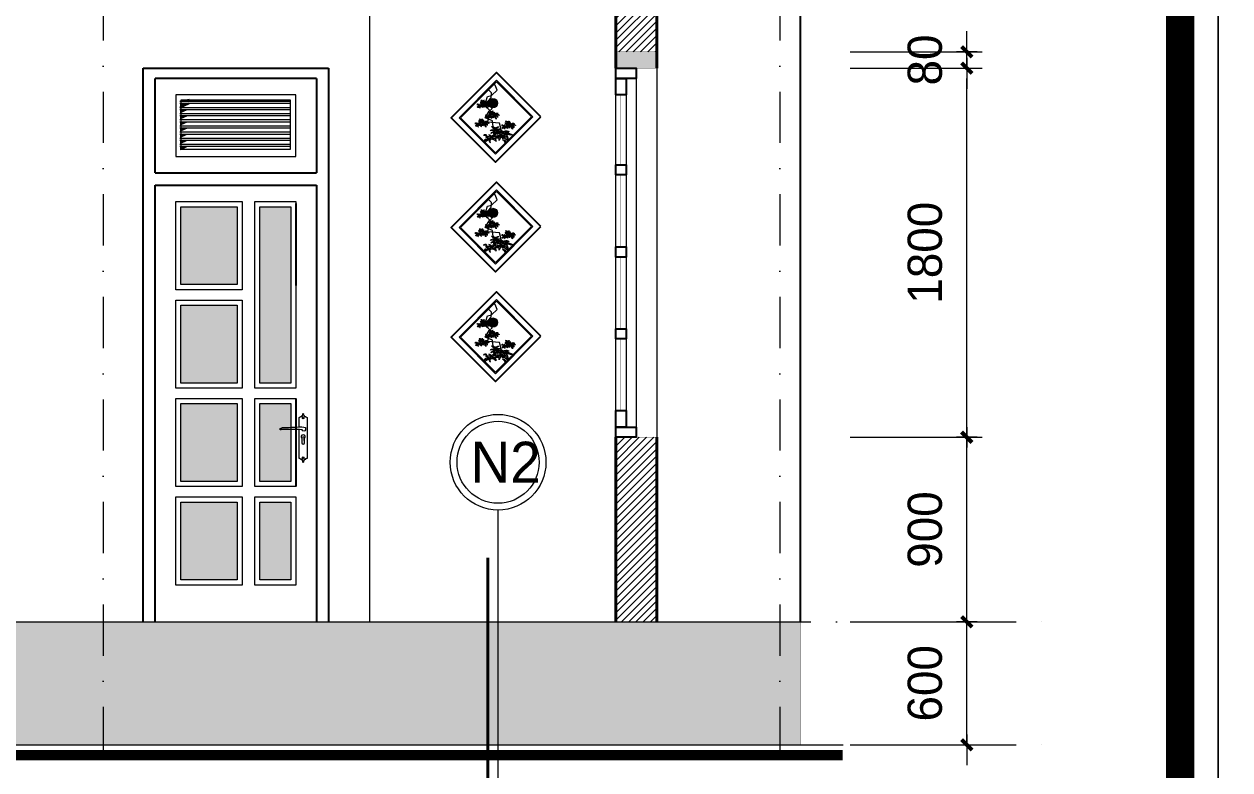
# Model space of a CAD drawing. Header units: millimetres. Extents: x 615730 to 2792744, y 139412 to 597571.
# Drawn here: x 1419928 to 1425807, y 290023 to 293660 of the extents above; entities that cross this region are included whole.
import ezdxf
from ezdxf.enums import TextEntityAlignment as Align

# ---------------------------------------------------------------- set-up
doc = ezdxf.new("R2010")
doc.units = ezdxf.units.MM
doc.header["$MEASUREMENT"] = 0
doc.header["$PDMODE"] = 34
doc.linetypes.add('DASHDOT', pattern=[1, 0.5, -0.25, 0, -0.25])
doc.layers.get('0').update_dxf_attribs({"lineweight": 5})
for name, color, linetype, lineweight in [('5-020', 5, 'Continuous', 15), ('CAT', 11, 'Continuous', 40), ('CHITIET', 144, 'Continuous', 5), ('HATCH', 42, 'Continuous', 5), ('KITCHEN', 4, 'Continuous', 20), ('KT', 148, 'Continuous', 18), ('NETNGOAITUONG', 1, 'Continuous', 40), ('thay', 7, 'Continuous', 15), ('TIM TRUC', 149, 'DASHDOT', 9), ('VLIEU', 250, 'Continuous', 9)]:
    doc.layers.add(name, color=color, linetype=linetype, lineweight=lineweight)
for name, color, linetype in [('DA', 135, 'Continuous'), ('H', 252, 'Continuous'), ('LAYER1', 124, 'Continuous'), ('NET2', 5, 'Continuous'), ('netthay', 3, 'Continuous'), ('noi that', 29, 'Continuous'), ('ROAN', 5, 'Continuous'), ('TEXT', 2, 'Continuous'), ('VL', 155, 'Continuous')]:
    doc.layers.add(name, color=color, linetype=linetype)
doc.styles.add('Ghi chu', font='')
doc.styles.add('VNI-AVO', font='vni-roms.shx')
doc.styles.get('Ghi chu').set_extended_font_data('.VnAvantH')
doc.dimstyles.new('1-50b', dxfattribs={"dimtxt": 167, "dimasz": 50, "dimexe": 75, "dimexo": 150, "dimgap": 120, "dimtad": 1, "dimdec": 0, "dimzin": 12, "dimtxsty": 'VNI-AVO', "dimblk": ']', "dimcen": 0, "dimdle": 50, "dimclrd": 252, "dimclre": 252, "dimclrt": 2, "dimadec": 0, "dimazin": 0, "dimtfac": 1, "dimtdec": 0, "dimtix": 1, "dimtmove": 2, "dimatfit": 0, "dimldrblk": 'OPEN90', "dimfxl": 1, "dimlwd": -1, "dimlwe": -1, "dimarcsym": 0})
pattern_1 = [(45, (736156.39, 2621.688), (-17.6776695, 17.6776695), [])]

# ---------------------------------------------------------------- blocks, each defined once
blk = doc.blocks.new('KH')
for p, q in [((-8, 103), (-2, 103)), ((-4.9, 100), (-4.9, 105.9)), ((-8, -90.3), (-2, -90.3)), ((-4.9, -87.2), (-4.9, -93.2))]:
    blk.add_line(p, q)
for points, format in [([(-24.9, 60.5), (-24.9, 106.4, -0.071609), (-17.2, 108.3, 0.479125), (-18, 110.4, -0.235926), (-14.6, 111, 0.959415), (-12.5, 110.7, -0.383133), (-10.2, 112.7), (-8.1, 112.7), (-8.1, 113.4), (-9.3, 113.4, -0.653045), (-7.7, 117.5, 0.420902), (-6.1, 121.7, -0.384053), (-4.9, 126.4, -0.384053), (-3.8, 121.7, 0.420902), (-2.1, 117.5, -0.653045), (-0.5, 113.4), (-1.8, 113.4), (-1.8, 112.7), (0.3, 112.7, -0.383133), (2.6, 110.7, 0.959415), (4.8, 111, -0.235926), (8.1, 110.4, 0.479125), (7.4, 108.3, -0.071609), (15.1, 106.4), (15.1, -93.6, -0.071609), (7.4, -95.6, 0.479125), (8.1, -97.7, -0.235926), (4.8, -98.3, 0.959415), (2.6, -97.9, -0.383133), (0.3, -99.9), (-1.8, -99.9), (-1.8, -100.7), (-0.5, -100.7, -0.653045), (-2.1, -104.8, 0.420902), (-3.8, -109, -0.384053), (-4.9, -113.6, -0.384053), (-6.1, -109, 0.420902), (-7.7, -104.8, -0.653045), (-9.3, -100.7), (-8.1, -100.7), (-8.1, -99.9), (-10.2, -99.9, -0.383133), (-12.5, -97.9, 0.959415), (-14.6, -98.3, -0.235926), (-18, -97.7, 0.479125), (-17.2, -95.6, -0.071609), (-24.9, -93.6), (-24.9, 46.9)], "xyb"), ([(-4.8, 16.2, 6, 6, 0), (-4.8, 11.5, 4, 3, 0), (-4.8, 3.2, 1.8, 0.8, 0), (-4.8, -4.9, 1, 1.2, 0), (-4.8, -7.9, 1.2, 1.2, 0)], "xyseb")]:
    blk.add_lwpolyline(points, format=format)
blk.add_lwpolyline([(-9.5, 45, 0.067822), (-59.8, 46.7, 0.044011), (-111.6, 46.7, -0.789754), (-119.2, 50.9, -0.143435), (-92.2, 57.5, 0.029716), (-27.7, 60.3, -0.075751), (6.4, 57.7), (6.4, 44.8, -0.717442)], format="xyb", close=True)
for points in [[(-11.2, 4.2), (-11.2, -18.5)], [(1.6, -18.5), (1.6, 4.2)]]:
    blk.add_lwpolyline(points)
for centre in [(-4.9, 103), (-4.9, -90.3)]:
    blk.add_circle(centre, 3.92)
for centre, radius, start, end in [((-4.8, 11.8), 9.94, 309.90019, 230.09981), ((-4.8, -18.5), 6.38, 180, 0)]:
    blk.add_arc(centre, radius, start, end)
blk = doc.blocks.new('tree34')
for p, q in [((-76, 841), (-125, 836)), ((-15, 832), (-76, 841)), ((276, 844), (238, 823)), ((321, 852), (276, 844)), ((311, 955), (285, 931)), ((285, 931), (303, 940)), ((303, 940), (344, 940)), ((353, 970), (311, 955)), ((381, 849), (321, 852)), ((344, 940), (434, 923)), ((403, 971), (353, 970)), ((440, 852), (373, 822)), ((432, 841), (381, 849)), ((401, 830), (432, 841)), ((452, 971), (403, 971)), ((434, 923), (510, 896)), ((506, 865), (440, 852)), ((474, 1117), (446, 1104)), ((446, 1104), (485, 1099)), ((523, 952), (452, 971)), ((520, 1115), (474, 1117)), ((485, 1099), (522, 1081)), ((576, 857), (506, 865)), ((510, 896), (597, 865)), ((566, 1105), (520, 1115)), ((522, 1081), (568, 1051)), ((584, 916), (523, 952)), ((627, 1072), (566, 1105)), ((568, 1051), (589, 1011)), ((619, 840), (576, 857)), ((628, 877), (584, 916)), ((589, 1011), (618, 958)), ((597, 865), (619, 840)), ((618, 958), (631, 900)), ((666, 1011), (627, 1072)), ((648, 831), (628, 877)), ((631, 900), (656, 854)), ((656, 854), (648, 831)), ((667, 893), (659, 836)), ((659, 836), (667, 856)), ((677, 955), (666, 1011)), ((682, 947), (667, 893)), ((667, 856), (674, 895)), ((674, 895), (677, 955)), ((697, 996), (682, 947)), ((689, 823), (708, 875)), ((718, 860), (689, 823)), ((723, 1038), (697, 996)), ((708, 875), (732, 920)), ((760, 895), (718, 860)), ((756, 1085), (723, 1038)), ((732, 920), (770, 966)), ((815, 1123), (756, 1085)), ((809, 921), (760, 895)), ((770, 966), (805, 1010)), ((776, 839), (819, 859)), ((805, 1010), (854, 1066)), ((871, 928), (809, 921)), ((872, 1141), (815, 1123)), ((819, 859), (860, 867)), ((854, 1066), (896, 1106)), ((860, 867), (913, 873)), ((941, 913), (871, 928)), ((949, 1150), (872, 1141)), ((896, 1106), (949, 1150)), ((913, 873), (960, 868)), ((994, 881), (941, 913)), ((960, 868), (1027, 847)), ((1027, 847), (994, 881)), ((-412, 556), (-428, 531)), ((-428, 531), (-362, 554)), ((-381, 587), (-412, 556)), ((-350, 623), (-381, 587)), ((-362, 554), (-283, 575)), ((-309, 651), (-350, 623)), ((-274, 667), (-309, 651)), ((-283, 575), (-219, 586)), ((-234, 693), (-274, 667)), ((-245, 791), (-250, 782)), ((-250, 782), (-192, 771)), ((-216, 809), (-245, 791)), ((-189, 699), (-234, 693)), ((-219, 586), (-154, 597)), ((-180, 825), (-216, 809)), ((-194, 341), (-195, 301)), ((-195, 301), (-187, 264)), ((-186, 379), (-194, 341)), ((-192, 771), (-105, 757)), ((-154, 703), (-189, 699)), ((-187, 264), (-170, 223)), ((-172, 435), (-186, 379)), ((-125, 836), (-180, 825)), ((-136, 493), (-172, 435)), ((-170, 223), (-162, 278)), ((-162, 278), (-132, 344)), ((-114, 698), (-154, 703)), ((-154, 597), (-93, 598)), ((-105, 533), (-136, 493)), ((-132, 344), (-94, 403)), ((-49, 685), (-114, 698)), ((-105, 757), (-49, 729)), ((-69, 560), (-105, 533)), ((-94, 403), (-61, 454)), ((-93, 598), (-65, 603)), ((-25, 579), (-69, 560)), ((-65, 603), (1, 595)), ((-61, 454), (-2, 480)), ((-49, 729), (-3, 708)), ((-4, 671), (-49, 685)), ((18, 587), (-25, 579)), ((52, 813), (-15, 832)), ((-2, 111), (-7, 61)), ((-7, 61), (0, 0)), ((40, 648), (-4, 671)), ((-3, 708), (40, 681)), ((-2, 480), (37, 498)), ((7, 160), (-2, 111)), ((0, 0), (22, 65)), ((1, 595), (50, 587)), ((46, 195), (7, 160)), ((62, 577), (18, 587)), ((22, 65), (56, 124)), ((38, 458), (24, 410)), ((24, 410), (26, 362)), ((26, 362), (36, 327)), ((36, 327), (53, 305)), ((37, 498), (107, 503)), ((61, 491), (38, 458)), ((40, 681), (69, 659)), ((81, 619), (40, 648)), ((93, 223), (46, 195)), ((50, 587), (93, 573)), ((92, 765), (52, 813)), ((53, 305), (55, 329)), ((55, 329), (64, 363)), ((56, 124), (90, 159)), ((107, 503), (61, 491)), ((93, 573), (62, 577)), ((64, 363), (81, 400)), ((69, 659), (100, 632)), ((121, 580), (81, 619)), ((81, 400), (103, 439)), ((90, 159), (133, 192)), ((123, 720), (92, 765)), ((158, 224), (93, 223)), ((100, 632), (117, 604)), ((103, 439), (125, 465)), ((117, 604), (121, 580)), ((133, 674), (123, 720)), ((125, 465), (147, 481)), ((142, 614), (133, 674)), ((133, 192), (159, 206)), ((142, 677), (136, 648)), ((136, 648), (142, 614)), ((137, 510), (202, 463)), ((174, 482), (137, 510)), ((148, 700), (142, 677)), ((146, 490), (165, 459)), ((162, 729), (148, 700)), ((157, 291), (172, 316)), ((161, 311), (157, 291)), ((175, 217), (158, 224)), ((159, 206), (175, 217)), ((169, 356), (161, 311)), ((180, 768), (162, 729)), ((165, 459), (168, 429)), ((168, 429), (173, 391)), ((173, 391), (169, 356)), ((172, 316), (192, 347)), ((199, 461), (174, 482)), ((179, 486), (218, 493)), ((197, 480), (179, 486)), ((206, 796), (180, 768)), ((186, 603), (193, 638)), ((199, 626), (186, 603)), ((192, 347), (204, 366)), ((193, 638), (211, 678)), ((249, 470), (197, 480)), ((215, 652), (199, 626)), ((211, 436), (199, 461)), ((202, 544), (242, 566)), ((224, 548), (202, 544)), ((202, 463), (224, 437)), ((204, 366), (212, 408)), ((238, 823), (206, 796)), ((211, 678), (239, 717)), ((212, 408), (211, 436)), ((245, 680), (215, 652)), ((218, 493), (263, 489)), ((243, 551), (224, 548)), ((224, 437), (255, 415)), ((239, 717), (279, 759)), ((242, 566), (298, 584)), ((279, 548), (243, 551)), ((287, 701), (245, 680)), ((294, 451), (249, 470)), ((255, 415), (275, 396)), ((263, 489), (300, 486)), ((275, 396), (305, 370)), ((279, 759), (315, 784)), ((310, 547), (279, 548)), ((348, 717), (287, 701)), ((338, 433), (294, 451)), ((298, 584), (328, 600)), ((300, 486), (362, 470)), ((305, 370), (331, 329)), ((344, 542), (310, 547)), ((334, 785), (312, 734)), ((312, 734), (351, 760)), ((315, 784), (358, 811)), ((328, 600), (380, 619)), ((331, 329), (353, 292)), ((373, 822), (334, 785)), ((360, 405), (338, 433)), ((381, 537), (344, 542)), ((412, 722), (348, 717)), ((351, 760), (411, 783)), ((353, 292), (377, 262)), ((358, 811), (401, 830)), ((390, 375), (360, 405)), ((362, 470), (416, 447)), ((377, 262), (389, 237)), ((380, 619), (410, 626)), ((417, 530), (381, 537)), ((389, 237), (403, 211)), ((409, 331), (390, 375)), ((403, 211), (414, 180)), ((420, 300), (409, 331)), ((410, 626), (448, 635)), ((411, 783), (471, 798)), ((461, 717), (412, 722)), ((414, 180), (420, 212)), ((416, 447), (453, 432)), ((459, 518), (417, 530)), ((425, 261), (420, 300)), ((420, 212), (425, 261)), ((448, 635), (485, 645)), ((453, 432), (500, 417)), ((500, 504), (459, 518)), ((519, 704), (461, 717)), ((471, 798), (516, 804)), ((475, 362), (544, 412)), ((548, 364), (475, 362)), ((484, 727), (478, 685)), ((478, 685), (497, 713)), ((495, 774), (484, 727)), ((485, 645), (536, 650)), ((527, 806), (495, 774)), ((497, 713), (536, 749)), ((530, 484), (500, 504)), ((500, 417), (545, 398)), ((516, 804), (568, 803)), ((593, 683), (519, 704)), ((583, 816), (527, 806)), ((537, 716), (527, 679)), ((527, 679), (553, 640)), ((571, 456), (530, 484)), ((536, 749), (594, 772)), ((536, 650), (580, 659)), ((590, 758), (537, 716)), ((544, 412), (651, 442)), ((545, 398), (588, 379)), ((626, 362), (548, 364)), ((553, 640), (556, 677)), ((556, 677), (587, 716)), ((568, 803), (629, 815)), ((599, 427), (571, 456)), ((580, 659), (629, 656)), ((629, 815), (583, 816)), ((587, 716), (615, 743)), ((588, 379), (628, 359)), ((611, 767), (590, 758)), ((678, 648), (593, 683)), ((594, 772), (611, 767)), ((625, 401), (599, 427)), ((615, 743), (615, 743)), ((649, 370), (625, 401)), ((747, 355), (626, 362)), ((627, 109), (632, 177)), ((680, 160), (627, 109)), ((628, 359), (672, 340)), ((629, 656), (678, 648)), ((632, 177), (660, 238)), ((643, 569), (728, 569)), ((707, 539), (643, 569)), ((672, 340), (649, 370)), ((651, 442), (807, 422)), ((660, 238), (740, 299)), ((666, 721), (693, 691)), ((759, 212), (680, 160)), ((681, 778), (697, 791)), ((706, 782), (681, 778)), ((682, 739), (714, 738)), ((723, 717), (682, 739)), ((693, 691), (720, 657)), ((697, 791), (732, 817)), ((751, 792), (706, 782)), ((778, 484), (707, 539)), ((714, 738), (783, 725)), ((720, 657), (749, 611)), ((763, 704), (723, 717)), ((728, 569), (815, 546)), ((732, 817), (776, 839)), ((740, 299), (820, 319)), ((835, 341), (747, 355)), ((749, 611), (755, 568)), ((811, 789), (751, 792)), ((755, 568), (782, 617)), ((818, 250), (759, 212)), ((785, 671), (763, 704)), ((848, 437), (778, 484)), ((782, 617), (785, 671)), ((783, 725), (843, 716)), ((807, 422), (901, 370)), ((868, 779), (811, 789)), ((815, 546), (894, 500)), ((883, 274), (818, 250)), ((820, 319), (934, 311)), ((934, 311), (835, 341)), ((843, 716), (908, 698)), ((898, 386), (848, 437)), ((913, 754), (868, 779)), ((955, 275), (883, 274)), ((894, 500), (930, 440)), ((927, 327), (898, 386)), ((901, 370), (927, 327)), ((908, 698), (976, 669)), ((955, 719), (913, 754)), ((930, 440), (938, 366)), ((938, 366), (960, 450)), ((950, 329), (1037, 407)), ((969, 379), (950, 329)), ((976, 669), (955, 719)), ((960, 450), (992, 503)), ((1003, 247), (966, 267)), ((1015, 443), (969, 379)), ((1046, 321), (973, 300)), ((973, 300), (1065, 304)), ((992, 503), (1059, 541)), ((1042, 202), (1003, 247)), ((1082, 515), (1015, 443)), ((1023, 36), (1051, 81)), ((1078, 57), (1023, 36)), ((1030, 255), (1082, 213)), ((1104, 231), (1030, 255)), ((1037, 407), (1133, 436)), ((1054, 134), (1042, 202)), ((1131, 342), (1046, 321)), ((1051, 81), (1054, 134)), ((1059, 541), (1147, 559)), ((1065, 304), (1156, 290)), ((1110, 114), (1078, 57)), ((1147, 559), (1082, 515)), ((1082, 213), (1116, 163)), ((1170, 212), (1104, 231)), ((1116, 163), (1110, 114)), ((1203, 369), (1131, 342)), ((1133, 436), (1238, 438)), ((1156, 290), (1227, 267)), ((1238, 190), (1170, 212)), ((1270, 379), (1203, 369)), ((1227, 267), (1290, 215)), ((1238, 438), (1292, 425)), ((1300, 153), (1238, 190)), ((1353, 385), (1270, 379)), ((1278, 516), (1290, 547)), ((1290, 504), (1278, 509)), ((1290, 547), (1324, 567)), ((1304, 493), (1290, 504)), ((1290, 215), (1331, 169)), ((1323, 522), (1291, 512)), ((1291, 512), (1314, 507)), ((1292, 425), (1353, 385)), ((1364, 110), (1300, 153)), ((1311, 476), (1304, 493)), ((1319, 458), (1311, 476)), ((1313, 228), (1318, 235)), ((1326, 225), (1313, 228)), ((1314, 507), (1332, 494)), ((1317, 436), (1319, 458)), ((1330, 457), (1317, 436)), ((1318, 235), (1346, 244)), ((1357, 531), (1323, 522)), ((1324, 567), (1364, 574)), ((1347, 218), (1326, 225)), ((1334, 479), (1330, 457)), ((1331, 169), (1364, 110)), ((1332, 494), (1334, 479)), ((1346, 244), (1377, 244)), ((1374, 209), (1347, 218)), ((1405, 534), (1357, 531)), ((1364, 574), (1417, 568)), ((1404, 194), (1374, 209)), ((1377, 244), (1401, 238)), ((1401, 238), (1422, 224)), ((1422, 181), (1404, 194)), ((1437, 534), (1405, 534)), ((1417, 568), (1460, 554)), ((1422, 224), (1429, 207)), ((1444, 163), (1422, 181)), ((1429, 207), (1436, 189)), ((1436, 189), (1444, 163)), ((1477, 531), (1437, 534)), ((1460, 554), (1492, 541)), ((1516, 524), (1477, 531)), ((1492, 541), (1516, 524))]:
    blk.add_line(p, q)
blk = doc.blocks.new('A$C223926F0')
blk.add_blockref('tree34', (428, 0))
blk = doc.blocks.new('TRANH 2')
blk.add_hatch(color=256).paths.add_polyline_path([(19, 575, -0.505202), (-38, 532), (-47, 546), (-68, 564, -0.008769), (-68, 565), (-66, 565), (-62, 565), (-57, 564), (-52, 562), (-47, 561), (-48, 562), (-50, 565), (-53, 567), (-55, 569), (-58, 570), (-61, 572), (-64, 572), (-66, 573), (-69, 572), (-69, 572, -0.013012), (-69, 575, -0.010878), (-69, 577), (-64, 578), (-60, 578), (-60, 579), (-62, 580), (-65, 581), (-68, 582), (-69, 582, -0.918906)])
at = {"ltscale": 50}
for points in [[(365, 441), (9, 798), (-356, 433), (0, 76)], [(351, 441), (9, 783), (-342, 433), (0, 91)]]:
    blk.add_lwpolyline(points, close=True, dxfattribs=at)
for points in [[(172, 263), (59, 306), (40, 380), (-78, 391), (-45, 493), (-112, 557), (-41, 630), (-39, 675), (-69, 706)], [(119, 208), (67, 248), (16, 256), (23, 317), (-23, 344), (-30, 402), (-101, 433), (-61, 497), (-32, 523), (-47, 546), (-96, 587), (-78, 639), (-38, 651), (15, 702), (-4, 750), (-18, 757)]]:
    blk.add_lwpolyline(points, dxfattribs=at)
blk.add_circle((-25, 575), 44.3)
at = {"layer": 'netthay'}
blk.add_lwpolyline([(441, 441), (9, 874), (-433, 433), (0, 0)], close=True, dxfattribs=at)
at = {"ltscale": 50}
for p, xscale, yscale, zscale in [((-47, 524), -0.07000000000698492, 0.07000000000698492, 0.06999999999999702), ((37, 419), -0.07000000000698492, 0.07000000000698492, 0.06999999999999702), ((-64, 340), -0.07000000000698492, 0.07000000000698492, 0.06999999999999702), ((195, 320), -0.07000000000698492, 0.07000000000698492, 0.06999999999999702), ((154, 187), -0.1400000000139698, 0.1400000000139698, 0.139999999999994)]:
    blk.add_blockref('A$C223926F0', p, dxfattribs=dict(at, xscale=xscale, yscale=yscale, zscale=zscale))
blk = doc.blocks.new('Ghi chu vat lieu')
blk.add_circle((0, 700), 300)
at = {"layer": 'HATCH'}
blk.add_circle((0, 700), 350, dxfattribs=at)
at = {"layer": 'thay'}
blk.add_line((0, 0), (0, 350), dxfattribs=at)
at = {"layer": 'TEXT', "style": 'Ghi chu', "width": 1.961742}
blk.add_attdef('TRUC', text='', height=300, dxfattribs=at).set_placement((-294.9, 550), (294.8, 550), align=Align.FIT)
blk = doc.blocks.new(']')
for p, q in [((1, 0), (-1, 0)), ((0, 1), (0, -1))]:
    blk.add_line(p, q)
at = {"color": 9, "const_width": 0.4}
blk.add_lwpolyline([(-0.51, -0.51), (0.51, 0.51)], dxfattribs=at)
blk = doc.blocks.new('*D2473')
at = {"layer": 'DEFPOINTS', "color": 0, "ltscale": 10, "transparency": 16777216}
for p in [(1423805.9, 290745), (1424523.9, 290745), (1423805.9, 290145)]:
    blk.add_point(p, dxfattribs=at)
at = {"layer": 'KT', "color": 252, "ltscale": 10, "transparency": 16777216}
for p, q in [((1424523.9, 290795), (1424523.9, 290845)), ((1423955.9, 290745), (1424598.9, 290745)), ((1424523.9, 290145), (1424523.9, 290745)), ((1423955.9, 290145), (1424598.9, 290145)), ((1424523.9, 290095), (1424523.9, 290045))]:
    blk.add_line(p, q, dxfattribs=at)
at = {"layer": 'KT', "color": 252, "ltscale": 10, "transparency": 16777216, "xscale": 50, "yscale": 50, "zscale": 50}
for p, rotation in [((1424523.9, 290745), 270), ((1424523.9, 290145), 90)]:
    blk.add_blockref(']', p, dxfattribs=dict(at, rotation=rotation))
at = {"layer": 'KT', "color": 2, "ltscale": 10, "transparency": 16777216, "insert": (1424320.4, 290445), "char_height": 167, "attachment_point": 5, "rotation": 90, "style": 'VNI-AVO'}
blk.add_mtext('600', dxfattribs=at)
blk = doc.blocks.new('_Open90')
at = {"color": 0, "linetype": 'ByBlock', "lineweight": -2}
for p, q in [((0, 0), (-1, 0)), ((-0.5, 0.5), (0, 0)), ((0, 0), (-0.5, -0.5))]:
    blk.add_line(p, q, dxfattribs=at)
blk = doc.blocks.new('*D2474')
at = {"layer": 'DEFPOINTS', "color": 0, "ltscale": 10, "transparency": 16777216}
for p in [(1423805.9, 291645), (1424523.9, 291645), (1423805.9, 290745)]:
    blk.add_point(p, dxfattribs=at)
at = {"layer": 'KT', "color": 252, "ltscale": 10, "transparency": 16777216}
for p, q in [((1423955.9, 291645), (1424598.9, 291645)), ((1424523.9, 290795), (1424523.9, 291595)), ((1423955.9, 290745), (1424598.9, 290745))]:
    blk.add_line(p, q, dxfattribs=at)
at = {"layer": 'KT', "color": 252, "ltscale": 10, "transparency": 16777216, "xscale": 50, "yscale": 50, "zscale": 50}
for p, rotation in [((1424523.9, 291645), 90), ((1424523.9, 290745), 270)]:
    blk.add_blockref(']', p, dxfattribs=dict(at, rotation=rotation))
at = {"layer": 'KT', "color": 2, "ltscale": 10, "transparency": 16777216, "insert": (1424320.4, 291195), "char_height": 167, "attachment_point": 5, "rotation": 90, "style": 'VNI-AVO'}
blk.add_mtext('900', dxfattribs=at)
blk = doc.blocks.new('*D2475')
at = {"layer": 'DEFPOINTS', "color": 0, "ltscale": 10, "transparency": 16777216}
for p in [(1423805.9, 293445), (1424523.9, 293445), (1423805.9, 291645)]:
    blk.add_point(p, dxfattribs=at)
at = {"layer": 'KT', "color": 252, "ltscale": 10, "transparency": 16777216}
for p, q in [((1423955.9, 293445), (1424598.9, 293445)), ((1424523.9, 291695), (1424523.9, 293395)), ((1423955.9, 291645), (1424598.9, 291645))]:
    blk.add_line(p, q, dxfattribs=at)
at = {"layer": 'KT', "color": 252, "ltscale": 10, "transparency": 16777216, "xscale": 50, "yscale": 50, "zscale": 50}
for p, rotation in [((1424523.9, 293445), 90), ((1424523.9, 291645), 270)]:
    blk.add_blockref(']', p, dxfattribs=dict(at, rotation=rotation))
at = {"layer": 'KT', "color": 2, "ltscale": 10, "transparency": 16777216, "insert": (1424320.4, 292545), "char_height": 167, "attachment_point": 5, "rotation": 90, "style": 'VNI-AVO'}
blk.add_mtext('1800', dxfattribs=at)
blk = doc.blocks.new('*D2476')
at = {"layer": 'DEFPOINTS', "color": 0, "ltscale": 10, "transparency": 16777216}
for p in [(1423805.9, 293525), (1424523.9, 293525), (1423805.9, 293445)]:
    blk.add_point(p, dxfattribs=at)
at = {"layer": 'KT', "color": 252, "ltscale": 10, "transparency": 16777216}
for p, q in [((1424523.9, 293575), (1424523.9, 293625)), ((1423955.9, 293525), (1424598.9, 293525)), ((1424523.9, 293445), (1424523.9, 293525)), ((1423955.9, 293445), (1424598.9, 293445)), ((1424523.9, 293395), (1424523.9, 293345))]:
    blk.add_line(p, q, dxfattribs=at)
at = {"layer": 'KT', "color": 252, "ltscale": 10, "transparency": 16777216, "xscale": 50, "yscale": 50, "zscale": 50}
for p, rotation in [((1424523.9, 293525), 270), ((1424523.9, 293445), 90)]:
    blk.add_blockref(']', p, dxfattribs=dict(at, rotation=rotation))
at = {"layer": 'KT', "color": 2, "ltscale": 10, "transparency": 16777216, "insert": (1424320.4, 293485), "char_height": 167, "attachment_point": 5, "rotation": 90, "style": 'VNI-AVO'}
blk.add_mtext('80', dxfattribs=at)

msp = doc.modelspace()

# ---------------------------------------------------------------- hatches: boundary and pattern name
at = {"layer": 'HATCH'}
for points in [[(1420732.3, 293274), (1420687.9, 293274), (1420687.9, 293254)], [(1420732.3, 293244), (1420687.9, 293244), (1420687.9, 293224)], [(1420732.3, 293214), (1420687.9, 293214), (1420687.9, 293194)], [(1420732.3, 293184), (1420687.9, 293184), (1420687.9, 293164)], [(1420732.3, 293154), (1420687.9, 293154), (1420687.9, 293134)], [(1420732.3, 293124), (1420687.9, 293124), (1420687.9, 293104)], [(1420732.3, 293094), (1420687.9, 293094), (1420687.9, 293074)], [(1420732.3, 293064), (1420687.9, 293064), (1420687.9, 293044)]]:
    msp.add_hatch(color=256, dxfattribs=at).paths.add_polyline_path(points)
at = {"layer": 'VLIEU', "ltscale": 10}
h = msp.add_hatch(dxfattribs=at)
h.set_pattern_fill('ANSI31', color=256, scale=200, style=0)
h.set_pattern_definition(pattern_1)
edge = h.paths.add_edge_path()
edge.add_line((1422812.8, 295041.3), (1423012.8, 294942.1))
edge.add_line((1423012.8, 294942.1), (1423012.8, 293525))
edge.add_line((1423012.8, 293525), (1422812.8, 293525))
edge.add_line((1422812.8, 293525), (1422812.8, 295036))
msp.add_hatch(color=7, dxfattribs=at).paths.add_polyline_path([(1423012.8, 293445), (1422812.8, 293445), (1422812.8, 293525), (1423012.8, 293525)])
h = msp.add_hatch(color=253, dxfattribs=at)
h.set_gradient(color1=(173, 167, 159), color2=(173, 167, 159), one_color=1, tint=0.65)
h.paths.add_polyline_path([(1420693, 292769.6), (1420966.3, 292769.6), (1420966.3, 292389.4), (1420693, 292389.4)])
h.paths.add_polyline_path([(1421078, 292769.6), (1421228, 292769.6), (1421228, 291909.2), (1421078, 291909.2)])
h.paths.add_polyline_path([(1420693, 292289.4), (1420966.3, 292289.4), (1420966.3, 291909.2), (1420693, 291909.2)])
h.paths.add_polyline_path([(1420693, 291809.2), (1420966.3, 291809.2), (1420966.3, 291429.1), (1420693, 291429.1)])
h.paths.add_polyline_path([(1421078, 291809.2), (1421228, 291809.2), (1421228, 291429.1), (1421078, 291429.1)])
h.paths.add_polyline_path([(1420693, 291329.1), (1420966.3, 291329.1), (1420966.3, 290948.9), (1420693, 290948.9)])
h.paths.add_polyline_path([(1421078, 291329.1), (1421228, 291329.1), (1421228, 290948.9), (1421078, 290948.9)])
h = msp.add_hatch(dxfattribs=at)
h.set_pattern_fill('ANSI31', color=256, scale=200, style=0)
h.set_pattern_definition(pattern_1)
h.paths.add_polyline_path([(1423012.8, 291645), (1422812.8, 291645), (1422812.8, 290745), (1423012.8, 290745)])
h = msp.add_hatch(dxfattribs=at)
h.set_pattern_fill('AR-CONC', color=256, scale=50, style=0)
h.set_pattern_definition([(50, (736156.4, 2621.7), (358.63009, -31.37607), [37.5, -412.5]), (355, (736156.4, 2621.7), (-69.37567, 376.09607), [30, -330]), (100.4514, (736186.28, 2619.07), (289.25469, 344.71977), [31.8701, -350.57106]), (46.1842, (736156.4, 2721.7), (533.62052, -82.7595), [56.25, -618.75]), (96.6356, (736200.86, 2714.8), (467.33135, 487.05894), [47.80514, -525.8565]), (351.1842, (736156.4, 2721.7), (467.33097, 487.0593), [45, -495]), (21, (736206.4, 2696.7), (298.45353, -201.30945), [37.5, -412.5]), (326, (736206.4, 2696.7), (121.65767, 362.57502), [30, -330]), (71.4514, (736231.26, 2679.9), (420.11131, 161.26525), [31.8701, -350.57106]), (37.5, (736156.39, 2621.69), (6.079928, 166.446927), [0, -326, 0, -335, 0, -331.25]), (7.5, (736156.39, 2621.69), (131.53477, 197.205856), [0, -191, 0, -318.5, 0, -126.25]), (327.5, (736044.89, 2621.69), (266.911218, -11.277436), [0, -125, 0, -390, 0, -517.5]), (317.5, (735994.9, 2621.69), (291.593085, 50.05249), [0, -162.5, 0, -259, 0, -367.5])])
h.paths.add_polyline_path([(1403313.2, 290145), (1403313.2, 290295), (1403613.2, 290295), (1403613.2, 290445), (1403913.2, 290445), (1403913.2, 290595), (1411412.7, 290595), (1411412.7, 290745), (1423713, 290745), (1423713, 290145)])

# ---------------------------------------------------------------- linework, layer by layer
at = {"layer": '5-020', "color": 1}
for p, q in [((1411412.7, 290745), (1423713, 290745)), ((1400524.1, 290145), (1423921.1, 290145))]:
    msp.add_line(p, q, dxfattribs=at)
at = {"layer": '5-020', "color": 1, "const_width": 1}
msp.add_lwpolyline([(1423713, 290745), (1423713, 290145)], dxfattribs=at)
at = {"layer": 'CAT'}
msp.add_line((1422188.7, 289896.8), (1422188.7, 291056.5), dxfattribs=at)
at = {"layer": 'DA'}
for points in [[(1422812.8, 293445), (1422912.8, 293445), (1422912.8, 293394.6), (1422812.8, 293394.6)], [(1422812.8, 291695), (1422912.8, 291695), (1422912.8, 291645), (1422812.8, 291645)]]:
    msp.add_lwpolyline(points, close=True, dxfattribs=at)
at = {"layer": 'H', "const_width": 138.2}
msp.add_lwpolyline([(1398561.8, 285120.6), (1425564.7, 285120.6), (1425564.7, 304105.6), (1398561.8, 304105.6)], close=True, dxfattribs=at)
at = {"layer": 'H'}
for points in [[(1422812.8, 293394.6), (1422862.8, 293394.6), (1422862.8, 293314.6), (1422812.8, 293314.6)], [(1422812.8, 292974.3), (1422862.8, 292974.3), (1422862.8, 292924.3), (1422812.8, 292924.3)], [(1422812.8, 292574), (1422862.8, 292574), (1422862.8, 292524), (1422812.8, 292524)], [(1422812.8, 292174.5), (1422862.8, 292174.5), (1422862.8, 292124.5), (1422812.8, 292124.5)], [(1422812.8, 291775), (1422862.8, 291775), (1422862.8, 291695), (1422812.8, 291695)]]:
    msp.add_lwpolyline(points, close=True, dxfattribs=at)
at = {"layer": 'HATCH'}
for p, q in [((1423713, 290745), (1423713, 294595)), ((1420687.9, 293284), (1420732.3, 293294.5))]:
    msp.add_line(p, q, dxfattribs=at)
msp.add_lwpolyline([(1421612.6, 294644.9), (1421612.6, 290745)], dxfattribs=at)
at = {"layer": 'KITCHEN'}
msp.add_line((1420508, 290745), (1421413, 290745), dxfattribs=at)
at = {"layer": 'KT'}
for points in [[(1420667.9, 293014.5), (1421252.3, 293014.5), (1421252.3, 293314.5), (1420667.9, 293314.5)], [(1420668, 292794.6), (1420991.3, 292794.6), (1420991.3, 292364.4), (1420668, 292364.4)], [(1421053, 292794.6), (1421253, 292794.6), (1421253, 291884.2), (1421053, 291884.2)], [(1420668, 292314.4), (1420991.3, 292314.4), (1420991.3, 291884.2), (1420668, 291884.2)], [(1420668, 291834.2), (1420991.3, 291834.2), (1420991.3, 291404.1), (1420668, 291404.1)], [(1421053, 291834.2), (1421253, 291834.2), (1421253, 291404.1), (1421053, 291404.1)], [(1420668, 291354.1), (1420991.3, 291354.1), (1420991.3, 290923.9), (1420668, 290923.9)], [(1421053, 291354.1), (1421253, 291354.1), (1421253, 290923.9), (1421053, 290923.9)]]:
    msp.add_lwpolyline(points, close=True, dxfattribs=at)
at = {"layer": 'LAYER1'}
msp.add_line((1420687.9, 293254), (1420732.3, 293274), dxfattribs=at)
at = {"layer": 'NET2'}
for p, q in [((1421253, 292785.6), (1421253, 292385.4)), ((1421253, 291834.2), (1421253, 291404.1))]:
    msp.add_line(p, q, dxfattribs=at)
at = {"layer": 'NETNGOAITUONG'}
for p, q in [((1422812.8, 293445), (1422812.8, 295041.3)), ((1423012.8, 293445), (1423012.8, 294942.1)), ((1422812.8, 290745), (1422812.8, 291645)), ((1423012.8, 290745), (1423012.8, 291645))]:
    msp.add_line(p, q, dxfattribs=at)
at = {"layer": 'NETNGOAITUONG', "const_width": 1}
for points in [[(1423012.8, 293445), (1422812.8, 293445)], [(1423012.8, 291645), (1422812.8, 291645)]]:
    msp.add_lwpolyline(points, dxfattribs=at)
at = {"layer": 'noi that', "ltscale": 10}
for p, q in [((1420508, 290745), (1420508, 293445)), ((1420508, 293445), (1421413, 293445)), ((1421413, 293445), (1421413, 290745)), ((1420568, 292934.6), (1420568, 293395)), ((1421353, 293395), (1420568, 293395)), ((1421353, 293395), (1421353, 292934.6)), ((1420568, 292934.6), (1421353, 292934.6)), ((1420568, 290745), (1420568, 292874.6)), ((1420568, 292874.6), (1421353, 292874.6)), ((1421353, 292874.6), (1421353, 290745))]:
    msp.add_line(p, q, dxfattribs=at)
at = {"layer": 'ROAN', "ltscale": 10, "const_width": 1}
for points in [[(1422837.8, 293314.6), (1422837.8, 292974.3)], [(1422837.8, 292924.3), (1422837.8, 292574)], [(1422837.8, 292524), (1422837.8, 292174.5)], [(1422837.8, 292124.5), (1422837.8, 291775)]]:
    msp.add_lwpolyline(points, dxfattribs=at)
at = {"layer": 'thay'}
for p, q in [((1423012.8, 293445), (1423012.8, 291645)), ((1422238.9, 289896.8), (1422238.9, 291056.5))]:
    msp.add_line(p, q, dxfattribs=at)
at = {"layer": 'thay', "linetype": 'Continuous'}
for points in [[(1398377.5, 284936.3), (1425749, 284936.3), (1425749, 304289.9), (1398377.5, 304289.9)], [(1425749, 284936.3), (1453120.5, 284936.3), (1453120.5, 304289.9), (1425749, 304289.9)]]:
    msp.add_lwpolyline(points, close=True, dxfattribs=at)
at = {"layer": 'thay', "ltscale": 10, "const_width": 50}
msp.add_lwpolyline([(1400534.5, 290094.4), (1423919.3, 290094.4)], dxfattribs=at)
at = {"layer": 'TIM TRUC', "ltscale": 500}
for p, q in [((1420313, 299831.5), (1420313, 287548.1)), ((1423613, 299831.5), (1423613, 287548.1)), ((1399509.6, 290745), (1424900.4, 290745)), ((1399509.6, 290145), (1424900.4, 290145))]:
    msp.add_line(p, q, dxfattribs=at)
at = {"layer": 'VL', "ltscale": 10}
for p, q in [((1423713, 293595), (1423713, 294595)), ((1423713, 290745), (1423713, 293595))]:
    msp.add_line(p, q, dxfattribs=at)
at = {"layer": 'VLIEU', "ltscale": 10}
for p, q in [((1422862.8, 293394.6), (1422862.8, 291695)), ((1420687.9, 293284), (1421227.3, 293284)), ((1420687.9, 293274), (1421227.3, 293274)), ((1420687.9, 293254), (1421227.3, 293254)), ((1420687.9, 293244), (1421227.3, 293244)), ((1420687.9, 293224), (1421227.3, 293224)), ((1420687.9, 293214), (1421227.3, 293214)), ((1420687.9, 293194), (1421227.3, 293194)), ((1420687.9, 293184), (1421227.3, 293184)), ((1420687.9, 293164), (1421227.3, 293164)), ((1420687.9, 293154), (1421227.3, 293154)), ((1420687.9, 293134), (1421227.3, 293134)), ((1420687.9, 293124), (1421227.3, 293124)), ((1420687.9, 293104), (1421227.3, 293104)), ((1420687.9, 293094), (1421227.3, 293094)), ((1420687.9, 293074), (1421227.3, 293074)), ((1420687.9, 293064), (1421227.3, 293064))]:
    msp.add_line(p, q, dxfattribs=at)
at = {"layer": 'VLIEU', "ltscale": 10, "const_width": 1}
msp.add_lwpolyline([(1423012.8, 293445), (1422812.8, 293445), (1422812.8, 293525), (1423012.8, 293525), (1423012.8, 293445)], dxfattribs=at)
at = {"layer": 'VLIEU', "ltscale": 10}
for points in [[(1422812.8, 293445), (1422912.8, 293445), (1422912.8, 291645), (1422812.8, 291645)], [(1420692.9, 293049.5), (1421227.3, 293049.5), (1421227.3, 293289.5), (1420692.9, 293289.5)], [(1420693, 292769.6), (1420966.3, 292769.6), (1420966.3, 292389.4), (1420693, 292389.4)], [(1421078, 292769.6), (1421228, 292769.6), (1421228, 291909.2), (1421078, 291909.2)], [(1420693, 292289.4), (1420966.3, 292289.4), (1420966.3, 291909.2), (1420693, 291909.2)], [(1420693, 291809.2), (1420966.3, 291809.2), (1420966.3, 291429.1), (1420693, 291429.1)], [(1421078, 291809.2), (1421228, 291809.2), (1421228, 291429.1), (1421078, 291429.1)], [(1420693, 291329.1), (1420966.3, 291329.1), (1420966.3, 290948.9), (1420693, 290948.9)], [(1421078, 291329.1), (1421228, 291329.1), (1421228, 290948.9), (1421078, 290948.9)]]:
    msp.add_lwpolyline(points, close=True, dxfattribs=at)

# ---------------------------------------------------------------- block references
msp.add_blockref('KH', (1421293.6, 291635.7))
at = {"layer": 'CHITIET', "xscale": 0.5, "yscale": 0.5, "zscale": 0.5}
for p in [(1422226.5, 292987), (1422226.5, 292452), (1422226.5, 291917.1)]:
    msp.add_blockref('TRANH 2', p, dxfattribs=at)
at = {"layer": 'thay'}
ref = msp.add_blockref('Ghi chu vat lieu', (1422238.9, 291056.5), dxfattribs=dict(at, xscale=0.6666666666278616, yscale=0.6666666666278616, zscale=0.6666666666278616))
ref.add_attrib('TRUC', ' N2', dxfattribs={"layer": 'TEXT', "height": 200, "style": 'Ghi chu'}).set_placement((1422238.9, 291523.2), align=Align.MIDDLE_CENTER)

# ---------------------------------------------------------------- dimensions: what is measured, and where the dimension line sits
at = {"layer": 'KT', "ltscale": 10}
for base, p1, p2, picture, middle in [((1424523.9, 293525), (1423805.9, 293445), (1423805.9, 293525), '*D2476', (1424320.4, 293485)), ((1424523.9, 293445), (1423805.9, 291645), (1423805.9, 293445), '*D2475', (1424320.4, 292545)), ((1424523.9, 291645), (1423805.9, 290745), (1423805.9, 291645), '*D2474', (1424320.4, 291195)), ((1424523.9, 290745), (1423805.9, 290145), (1423805.9, 290745), '*D2473', (1424320.4, 290445))]:
    dim = msp.add_linear_dim(base=base, p1=p1, p2=p2, angle=90, dimstyle='1-50b', dxfattribs=at)
    dim.commit()
    dim.dimension.update_dxf_attribs({"geometry": picture, "text_midpoint": middle})

doc.saveas('drawing.dxf')
